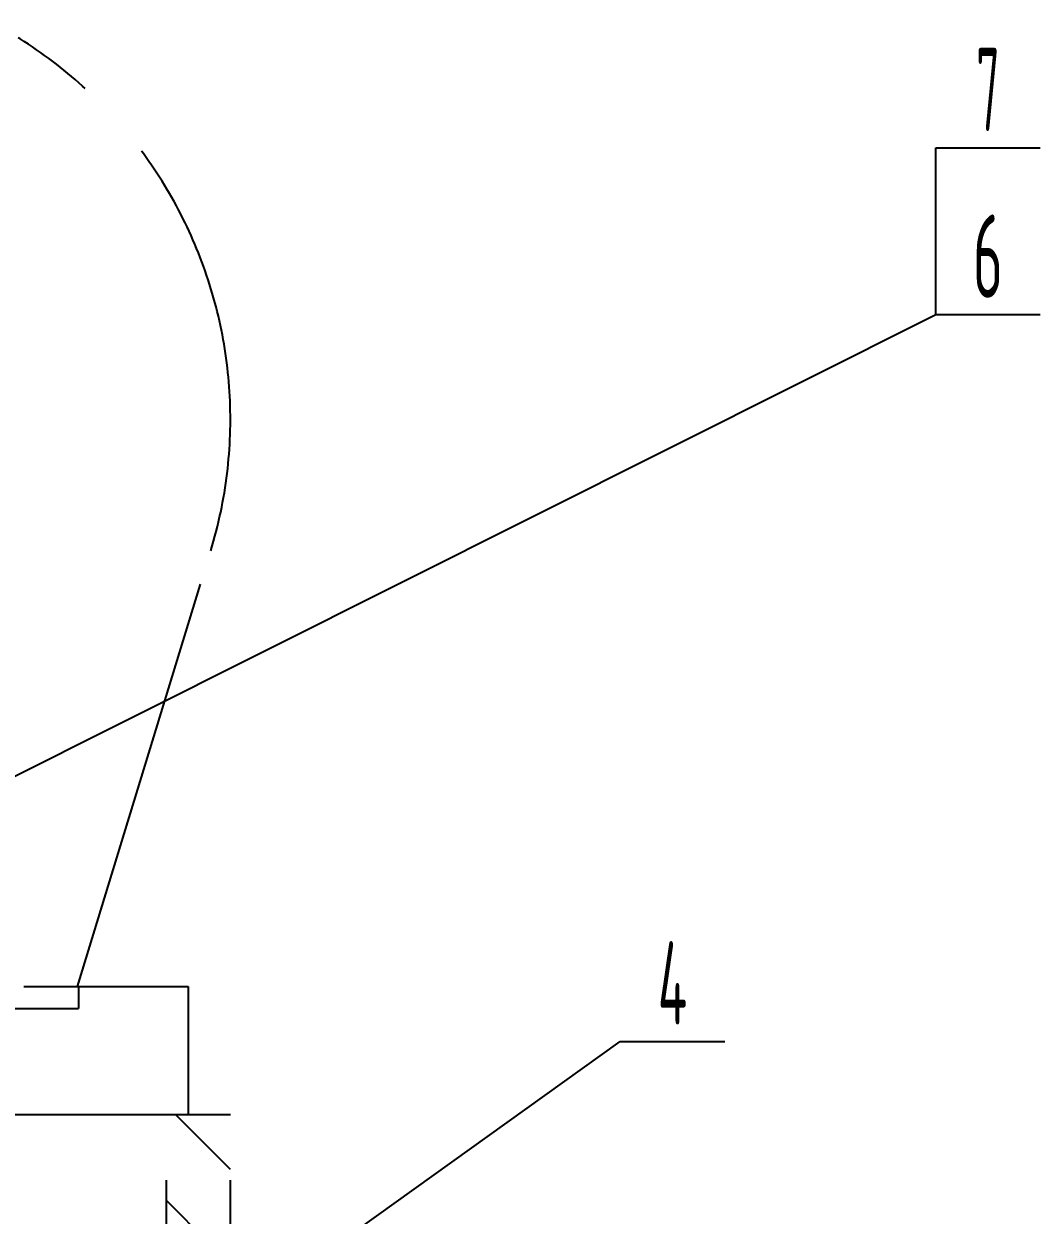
# Model space of a CAD drawing. Header units: millimetres. Extents: x 0 to 8400, y -232 to 5940.
# Drawn here: x 5297 to 5901, y 2758 to 3466 of the extents above; entities that cross this region are included whole.
import ezdxf
from ezdxf.enums import TextEntityAlignment as Align

# ---------------------------------------------------------------- set-up
doc = ezdxf.new("R2010")
doc.units = ezdxf.units.MM
doc.header["$LTSCALE"] = 200
doc.linetypes.add('K', pattern=[2.5, 1.25, -0.25, 0.25, -0.25, 0.25, -0.25])
for name, color, linetype in [('02', 1, 'Continuous'), ('07', 6, 'K'), ('11', 3, 'Continuous')]:
    doc.layers.add(name, color=color, linetype=linetype)
doc.styles.get("Standard").update_dxf_attribs({"font": 'isocp', "width": 0.707, "bigfont": 'intecad.shx'})

msp = doc.modelspace()

# ---------------------------------------------------------------- hatches: boundary and pattern name
at = {"layer": '07', "linetype": 'K'}
h = msp.add_hatch(dxfattribs=at)
h.set_pattern_fill('_USER', color=6, scale=40, angle=315, style=0, pattern_type=0)
h.set_pattern_definition([(315, (-5613.595, -549.57), (28.28427, 28.28427), [])])
h.paths.add_polyline_path([(5381.5981, 1948.2518), (5400.5981, 1929.2518), (5419.5981, 1929.2518), (5419.5981, 2818.2518), (5381.5981, 2818.2518)])

# ---------------------------------------------------------------- linework, layer by layer
at = {"layer": '02'}
for p, q in [((5838.5308, 3293.5259), (5838.5308, 3392.5209)), ((5838.5308, 3392.5209), (5900.5308, 3392.5209)), ((5251.8781, 2999.3485), (5838.5308, 3293.5259)), ((5838.5308, 3293.5259), (5900.5308, 3293.5259)), ((5078.3981, 2451.3399), (5651.1849, 2861.687)), ((5651.1849, 2861.687), (5713.1849, 2861.687))]:
    msp.add_line(p, q, dxfattribs=at)
at = {"layer": '07', "color": 6, "linetype": 'K'}
for p, q in [((5328.8243, 2894.2518), (5407.9474, 3153.2407)), ((5296.9481, 2894.2518), (5394.5981, 2894.2518)), ((5329.3481, 2894.2518), (5329.3481, 2881.2518)), ((5394.5981, 2894.2518), (5394.5981, 2818.2518)), ((3741.8481, 2881.2518), (5329.3481, 2881.2518)), ((2206.3481, 2818.2518), (5394.5981, 2818.2518)), ((5381.5981, 1929.2518), (5381.5981, 2818.2518)), ((5381.5981, 2818.2518), (5419.5981, 2818.2518)), ((5419.5981, 1929.2518), (5419.5981, 2818.2518))]:
    msp.add_line(p, q, dxfattribs=at)
msp.add_arc((5152.5981, 3231.2518), 267, 343.0116921, 61.6604405, dxfattribs=at)

# ---------------------------------------------------------------- texts
at = {"layer": '11'}
for s, width, p, p2 in [('7', 0.514182, (5862.5318, 3402.5209), (5876.5297, 3402.5209)), ('6', 0.600695, (5860.6168, 3303.5259), (5878.4448, 3303.5259)), ('4', 0.543846, (5673.4362, 2871.687), (5690.9336, 2871.687))]:
    msp.add_text(s, height=49.4975, dxfattribs=dict(at, width=width)).set_placement(p, p2, align=Align.FIT)

doc.saveas('drawing.dxf')
